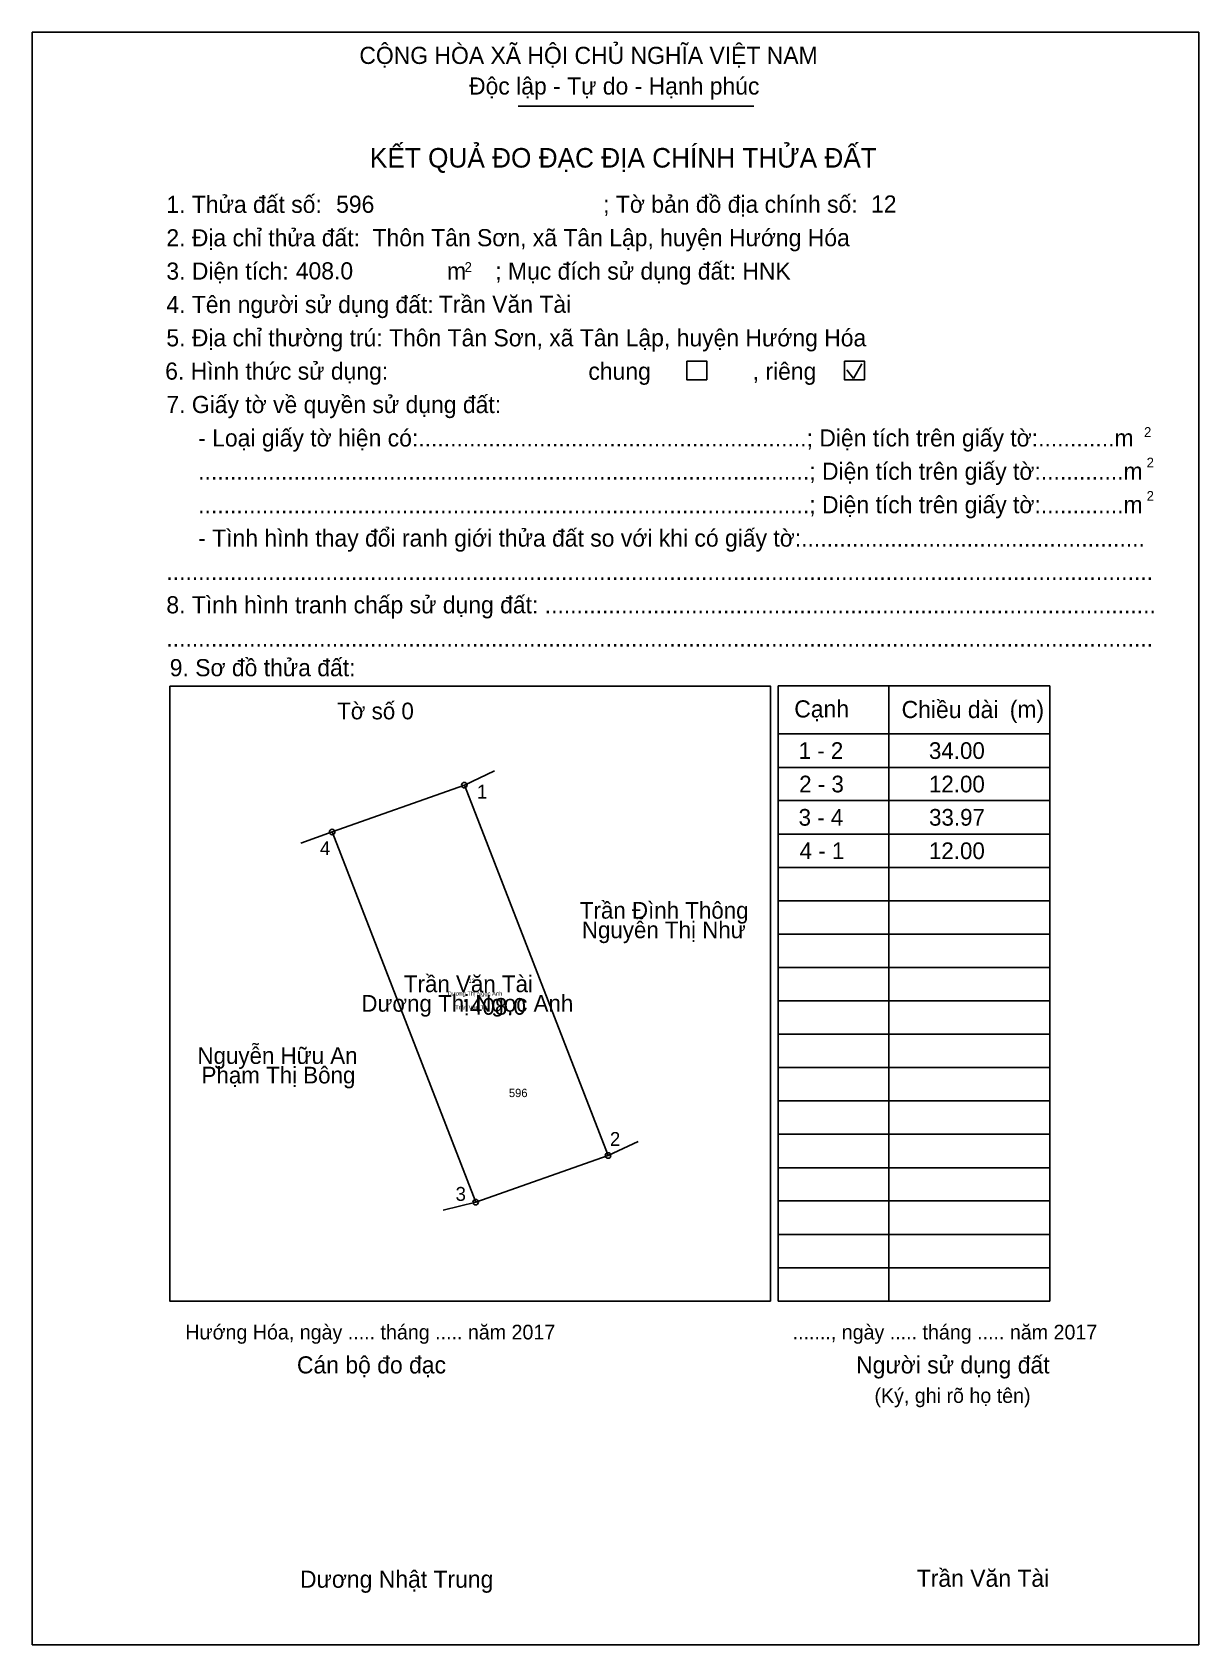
# Model space of a CAD drawing. Extents: x 548297 to 548396, y 1837817 to 1837955.
import ezdxf

# ---------------------------------------------------------------- set-up
doc = ezdxf.new("R2010")
doc.units = 0
for name, color, linetype in [('Level 1', 7, 'Continuous'), ('Level 10', 7, 'Continuous'), ('Level 11', 7, 'Continuous'), ('Level 13', 7, 'Continuous'), ('Level 15', 7, 'Continuous'), ('Level 18', 7, 'Continuous'), ('Level 2', 7, 'Continuous'), ('Level 21', 7, 'Continuous'), ('Level 27', 7, 'Continuous'), ('Level 36', 7, 'Continuous'), ('Level 48', 7, 'Continuous'), ('Level 50', 7, 'Continuous'), ('Level 52', 7, 'Continuous'), ('Level 6', 7, 'Continuous'), ('Level 9', 7, 'Continuous')]:
    doc.layers.add(name, color=color, linetype=linetype)

msp = doc.modelspace()

# ---------------------------------------------------------------- linework, layer by layer
at = {"layer": 'Level 1'}
for p, q in [((548296.57, 1837955.21), (548296.57, 1837955.21)), ((548338.12, 1837948.88), (548358.29, 1837948.88)), ((548366.83, 1837925.59), (548367.52, 1837926.83)), ((548366.26, 1837926.33), (548366.83, 1837925.59)), ((548308.33, 1837899.25), (548308.33, 1837899.25)), ((548383.62, 1837899.27), (548360.38, 1837899.27)), ((548360.38, 1837899.27), (548360.38, 1837846.62)), ((548369.83, 1837899.27), (548369.83, 1837846.62)), ((548383.62, 1837846.62), (548383.62, 1837899.27)), ((548360.38, 1837895.16), (548376.35, 1837895.16)), ((548376.35, 1837895.16), (548383.62, 1837895.16)), ((548360.38, 1837892.3), (548376.35, 1837892.3)), ((548376.35, 1837892.3), (548383.62, 1837892.3)), ((548360.38, 1837889.45), (548376.35, 1837889.45)), ((548376.35, 1837889.45), (548383.62, 1837889.45)), ((548360.38, 1837886.59), (548376.35, 1837886.59)), ((548376.35, 1837886.59), (548383.62, 1837886.59)), ((548360.38, 1837883.74), (548376.35, 1837883.74)), ((548376.35, 1837883.74), (548383.62, 1837883.74)), ((548360.38, 1837880.88), (548376.35, 1837880.88)), ((548376.35, 1837880.88), (548383.62, 1837880.88)), ((548360.38, 1837878.03), (548376.35, 1837878.03)), ((548376.35, 1837878.03), (548383.62, 1837878.03)), ((548360.38, 1837875.17), (548376.35, 1837875.17)), ((548376.35, 1837875.17), (548383.62, 1837875.17)), ((548360.38, 1837872.32), (548376.35, 1837872.32)), ((548376.35, 1837872.32), (548383.62, 1837872.32)), ((548360.38, 1837869.46), (548376.35, 1837869.46)), ((548376.35, 1837869.46), (548383.62, 1837869.46)), ((548360.38, 1837866.61), (548376.35, 1837866.61)), ((548376.35, 1837866.61), (548383.62, 1837866.61)), ((548360.38, 1837863.75), (548376.35, 1837863.75)), ((548376.35, 1837863.75), (548383.62, 1837863.75)), ((548360.38, 1837860.9), (548376.35, 1837860.9)), ((548376.35, 1837860.9), (548383.62, 1837860.9)), ((548360.38, 1837858.04), (548376.35, 1837858.04)), ((548376.35, 1837858.04), (548383.62, 1837858.04)), ((548360.38, 1837855.19), (548376.35, 1837855.19)), ((548376.35, 1837855.19), (548383.62, 1837855.19)), ((548360.38, 1837852.33), (548376.35, 1837852.33)), ((548376.35, 1837852.33), (548383.62, 1837852.33)), ((548360.38, 1837849.47), (548376.35, 1837849.47)), ((548376.35, 1837849.47), (548383.62, 1837849.47)), ((548359.71, 1837846.62), (548359.71, 1837846.62)), ((548360.38, 1837846.62), (548383.62, 1837846.62)), ((548383.62, 1837846.62), (548383.62, 1837847.13)), ((548396.35, 1837817.21), (548396.35, 1837817.21))]:
    msp.add_line(p, q, dxfattribs=at)
msp.add_lwpolyline([(548308.33, 1837899.25), (548359.71, 1837899.25), (548359.71, 1837846.62), (548308.33, 1837846.62)], close=True, dxfattribs=at)
at = {"layer": 'Level 10'}
msp.add_lwpolyline([(548334.5, 1837855.09), (548322.22, 1837886.77), (548333.53, 1837890.78), (548345.82, 1837859.08)], close=True, dxfattribs=at)
at = {"layer": 'Level 11'}
for centre in [(548333.53, 1837890.78), (548322.22, 1837886.77), (548345.82, 1837859.08), (548334.5, 1837855.09), (548334.5, 1837855.09)]:
    msp.add_circle(centre, 0.238, dxfattribs=at)
at = {"layer": 'Level 2'}
msp.add_lwpolyline([(548296.57, 1837955.21), (548396.35, 1837955.21), (548396.35, 1837817.21), (548296.57, 1837817.21)], close=True, dxfattribs=at)
at = {"layer": 'Level 27'}
for p, q in [((548333.53, 1837890.78), (548336.12, 1837891.99)), ((548322.22, 1837886.77), (548319.53, 1837885.81)), ((548345.82, 1837859.08), (548348.41, 1837860.29)), ((548334.5, 1837855.09), (548331.73, 1837854.4))]:
    msp.add_line(p, q, dxfattribs=at)
at = {"layer": 'Level 50'}
for points in [[(548352.55, 1837927.07), (548354.27, 1837927.07), (548354.27, 1837925.47), (548352.55, 1837925.47)], [(548366.04, 1837927.07), (548367.75, 1837927.07), (548367.75, 1837925.47), (548366.04, 1837925.47)]]:
    msp.add_lwpolyline(points, close=True, dxfattribs=at)

# ---------------------------------------------------------------- texts
at = {"layer": 'Level 1'}
for s, height, p in [('CỘNG HÒA XÃ HỘI CHỦ NGHĨA VIỆT NAM', 1.4656, (548324.55, 1837952.5)), ('Độc lập - Tự do - Hạnh phúc', 1.4656, (548333.93, 1837949.88)), ('KẾT QUẢ ĐO ĐẠC ĐỊA CHÍNH THỬA ĐẤT', 1.6751, (548325.45, 1837943.63)), ('1. Thửa đất số:', 1.4656, (548308.04, 1837939.75)), ('; Tờ bản đồ địa chính số:', 1.4656, (548345.4, 1837939.76)), ('2. Địa chỉ thửa đất:', 1.4656, (548308.04, 1837936.89)), ('3. Diện tích:', 1.4656, (548308.04, 1837934.04)), ('m', 1.47, (548332.04, 1837934.04)), ('2', 0.837, (548333.55, 1837934.7)), ('; Mục đích sử dụng đất: HNK', 1.4657, (548336.17, 1837934.04)), ('4. Tên người sử dụng đất:', 1.4656, (548308.04, 1837931.18)), ('5. Địa chỉ thường trú: Thôn Tân Sơn, xã Tân Lập, huyện Hướng Hóa', 1.4657, (548308.04, 1837928.33)), ('chung                , riêng', 1.4656, (548344.14, 1837925.47)), ('7. Giấy tờ về quyền sử dụng đất:', 1.4656, (548308.04, 1837922.62)), ('     - Loại giấy tờ hiện có:.............................................................; Diện tích trên giấy tờ:............m', 1.46559, (548308.04, 1837919.76)), ('2', 0.837, (548391.67, 1837920.58)), ('     ................................................................................................; Diện tích trên giấy tờ:.............m', 1.46559, (548308.04, 1837916.91)), ('2', 0.837, (548391.89, 1837917.97)), ('     ................................................................................................; Diện tích trên giấy tờ:.............m', 1.46559, (548308.04, 1837914.05)), ('2', 0.837, (548391.89, 1837915.11)), ('     - Tình hình thay đổi ranh giới thửa đất so với khi có giấy tờ:......................................................', 1.46559, (548308.04, 1837911.19)), ('...........................................................................................................................................................', 1.46559, (548308.04, 1837908.34)), ('8. Tình hình tranh chấp sử dụng đất: ................................................................................................', 1.46559, (548308.04, 1837905.48)), ('...........................................................................................................................................................', 1.46559, (548308.04, 1837902.63)), ('9. Sơ đồ thửa đất:', 1.4656, (548308.33, 1837900.1)), ('Cạnh', 1.466, (548361.75, 1837896.57)), ('Chiều dài', 1.466, (548370.93, 1837896.52)), ('(m)', 1.466, (548380.18, 1837896.54)), ('Hướng Hóa, ngày ..... tháng ..... năm 2017', 1.2563, (548309.66, 1837843.34)), ('......., ngày ..... tháng ..... năm 2017', 1.2563, (548361.61, 1837843.34)), ('Cán bộ đo đạc', 1.4657, (548319.21, 1837840.43)), ('Người sử dụng đất', 1.4656, (548367.04, 1837840.43)), ('(Ký, ghi rõ họ tên)', 1.2563, (548368.61, 1837837.91)), ('Dương Nhật Trung', 1.4657, (548319.47, 1837822.09))]:
    msp.add_text(s, height=height, dxfattribs=at).set_placement(p)
at = {"layer": 'Level 13'}
for s, height, p in [('Trần Văn Tài', 1.4276, (548328.36, 1837873.06)), ('Dương Thị Ngọc Anh', 1.4276, (548324.72, 1837871.39)), ('Trần Văn Tài', 0.3569, (548332.75, 1837871.58)), ('.', 1.43, (548333.35, 1837872.23)), ('408.0', 1.428, (548334.01, 1837871.13))]:
    msp.add_text(s, height=height, dxfattribs=at).set_placement(p)
at = {"layer": 'Level 15'}
msp.add_text('Dương Thị Ngọc Anh', height=0.3569, dxfattribs=at).set_placement((548332.1, 1837872.76))
at = {"layer": 'Level 18'}
msp.add_text('12', height=0.357, dxfattribs=at).set_placement((548333.88, 1837873.85))
at = {"layer": 'Level 21'}
msp.add_text('596', height=0.714, dxfattribs=at).set_placement((548337.34, 1837864.08))
at = {"layer": 'Level 36'}
for s, height, p in [('Tờ số 0', 1.428, (548322.65, 1837896.41)), ('Trần Đình Thông', 1.4276, (548343.41, 1837879.35)), ('Nguyễn Thị Như', 1.4276, (548343.58, 1837877.68)), ('Nguyễn Hữu An', 1.4276, (548310.7, 1837866.92)), ('Phạm Thị Bông', 1.4276, (548311.05, 1837865.25))]:
    msp.add_text(s, height=height, dxfattribs=at).set_placement(p)
at = {"layer": 'Level 48'}
msp.add_text('6. Hình thức sử dụng:', height=1.4657, dxfattribs=at).set_placement((548307.94, 1837925.48))
at = {"layer": 'Level 52'}
for s, p in [('1 - 2', (548362.12, 1837893.02)), ('34.00', (548373.27, 1837893.02)), ('2 - 3', (548362.17, 1837890.16)), ('12.00', (548373.27, 1837890.16)), ('3 - 4', (548362.12, 1837887.31)), ('33.97', (548373.28, 1837887.31)), ('4 - 1', (548362.21, 1837884.45)), ('12.00', (548373.27, 1837884.45))]:
    msp.add_text(s, height=1.428, dxfattribs=at).set_placement(p)
at = {"layer": 'Level 6'}
for s, height, p in [('596', 1.466, (548322.56, 1837939.76)), ('12', 1.466, (548368.32, 1837939.78)), ('Thôn Tân Sơn, xã Tân Lập, huyện Hướng Hóa', 1.4657, (548325.68, 1837936.9)), ('408.0', 1.466, (548319.11, 1837934.06)), ('Trần Văn Tài', 1.4657, (548331.34, 1837931.2)), ('Trần Văn Tài', 1.4657, (548372.23, 1837822.17))]:
    msp.add_text(s, height=height, dxfattribs=at).set_placement(p)
at = {"layer": 'Level 9'}
for s, p in [('1', (548334.61, 1837889.62)), ('4', (548321.18, 1837884.79)), ('2', (548345.98, 1837859.9)), ('3', (548332.78, 1837855.2))]:
    msp.add_text(s, height=1.19, dxfattribs=at).set_placement(p)

doc.saveas('drawing.dxf')
